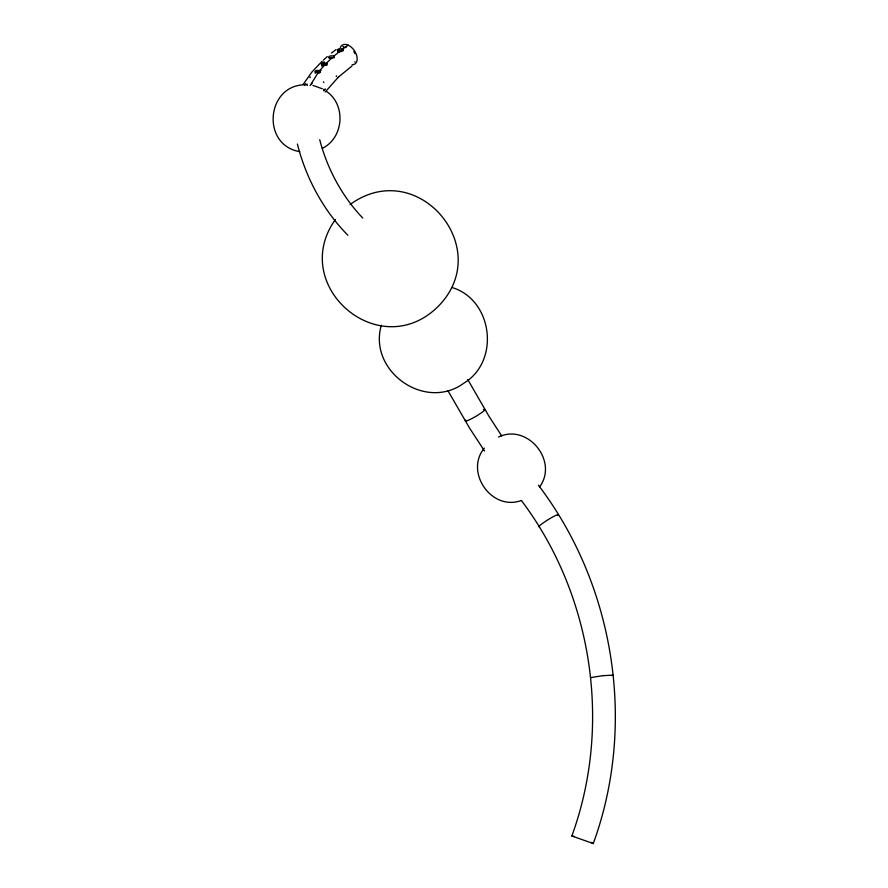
<?xml version="1.0" encoding="UTF-8"?>
<svg xmlns="http://www.w3.org/2000/svg" width="888" height="888" viewBox="0 0 888 888"><rect width="100%" height="100%" fill="white"/><g stroke="black" fill="none" stroke-linecap="round" stroke-linejoin="round"><path stroke-width="1.33" d="M381.329 325.208C367.932 370.951 424.83 411.666 463.747 383.25C500.355 361.338 492.929 299.8 451.937 287.468M538.417 485.214C614.907 585.825 636.629 724.719 593.273 843.567L571.85 835.974C612.365 724.83 592.529 594.971 521.434 500.532M310.112 85.592L318.27 72.472M311.588 84.094L312.054 83.25M303.219 84.316L311.91 72.017L322.144 61.239M304.662 85.048L305.516 83.694M539.516 486.979C558.763 461.394 527.639 422.954 498.523 437.029M335.442 219.447C288.123 285.448 379.343 364.613 438.062 306.515C495.87 248.407 417.416 155.433 350.094 204.529M484.326 448.118C464.391 472.116 491.663 511.388 521.245 500.532M325.274 91.941L338.739 76.69M590.875 677.577L602.941 675.668M319.969 70.33L324.442 65.201M320.013 71.673L321.023 70.441M342.402 50.527L342.601 49.306M325.63 64.491L325.929 63.514M326.44 63.115L331.701 58.064A2.686 1.077 -2 0 1 329.026 56.543A2.686 1.077 -2 0 1 333.588 56.188M326.673 64.269L327.35 63.581M323.376 60.095L327.295 56.577M337.496 77.822L351.97 66.034M333.988 56.044L340.004 51.104A2.686 1.099 -1.6 0 1 337.64 49.506A2.686 1.099 -1.6 0 1 342.202 49.262M331.49 53.08L335.93 49.628M342.579 49.151L348.151 45.166M343.39 49.928L342.724 50.427A2.742 1.654 -15.4 0 1 342.879 51.049M343.223 49.373L341.636 49.273M322.311 148.318C343.856 138.006 346.242 104.784 326.507 91.431M571.85 835.974L574.37 836.496M612.043 675.502L613.286 675.124L602.941 675.668M306.404 84.782C266.389 83.561 260.417 145.099 299.811 151.659M323.032 63.015L324.62 63.27M312.987 85.437L322.311 88.767M590.997 842.39L591.63 842.668M592.596 843.112L593.273 843.567M347.852 235.231C323.176 210.201 305.994 178.022 297.38 144.045M362.759 218.071C341.991 196.259 327.261 168.798 319.724 139.694M484.548 451.026L469.508 428.016L447.896 390.587M501.72 435.908L488.888 416.15L467.765 379.531M323.798 89.244L323.898 89.843M337.917 50.394A187.313 88.822 -9.1 0 1 338.972 49.617M339.283 51.937A1.754 0.833 -9.1 0 1 341.48 51.637M317.349 73.238A1.754 0.833 -9.1 0 1 319.225 73.16M318.215 72.383A2.675 1.01 -3 0 1 315.029 71.284A2.675 1.01 -3 0 1 319.436 70.596M319.846 70.396A2.686 1.487 4.8 0 1 318.326 72.594M340.315 47.519A11.366 7.071 55.5 0 1 354.39 50.66A11.366 7.071 55.5 0 1 352.036 64.769M342.912 46.609A9.746 6.061 55.5 0 1 343.156 46.442M353.813 51.615A9.746 6.061 55.5 0 1 354.923 53.702M354.956 61.716A9.746 6.061 55.5 0 1 354.767 61.96M315.318 73.249A2.664 0.877 -2.4 0 1 316.195 72.239A2.664 0.877 -2.4 0 1 319.28 72.072M319.869 71.728A2.686 1.521 7.4 0 1 320.446 72.372M324.409 65.124A2.675 1.043 -2.5 0 1 321.467 63.858A2.675 1.043 -2.5 0 1 325.963 63.314M326.384 63.148A2.675 1.521 3.2 0 1 324.464 65.29M321.944 66.078A2.675 0.91 -1.6 0 1 321.589 65.745M321.778 65.246A2.675 0.91 -1.6 0 1 325.807 64.78M326.418 64.458A2.686 1.565 5.4 0 1 326.928 65.279M334.11 56.033A2.697 1.565 -11.2 0 1 331.724 58.197M329.126 58.142A2.675 0.81 -0.5 0 1 333.289 57.665M334.354 57.454A2.686 1.61 -11.1 0 1 334.388 57.665M342.657 49.14A2.697 1.565 -12.1 0 1 340.004 51.249M338.095 51.848A2.675 0.877 0.2 0 1 337.762 51.659M337.695 51.016A2.675 0.877 0.2 0 1 342.024 50.672M323.043 62.66A9.657 7.015 46.2 0 1 324.187 61.772M322.855 63.059A9.657 7.015 46.2 0 1 324.209 62.515M336.485 75.802A9.657 7.015 46.2 0 1 336.186 76.468M325.274 88.922A9.657 7.703 35.5 0 1 324.331 90.199M309.768 77.578A9.657 7.703 35.5 0 1 310.367 77.045M307.315 85.448A9.657 7.703 35.5 0 1 307.07 83.938M323.432 81.829A9.657 7.703 35.5 0 1 323.92 82.617M324.675 89.544A9.657 7.703 35.5 0 1 323.898 90.92M343.445 47.153A9.657 6.138 54.5 0 1 346.098 47.608M338.894 49.628A9.657 6.138 54.5 0 1 339.371 49.206M539.449 526.861A11.366 1.177 -32 0 1 548.384 519.502A11.366 1.177 -32 0 1 557.731 515.573M483.449 409.546A11.366 1.388 -30.5 0 1 476.268 416.117A11.366 1.388 -30.5 0 1 465.712 420.146"/></g></svg>
